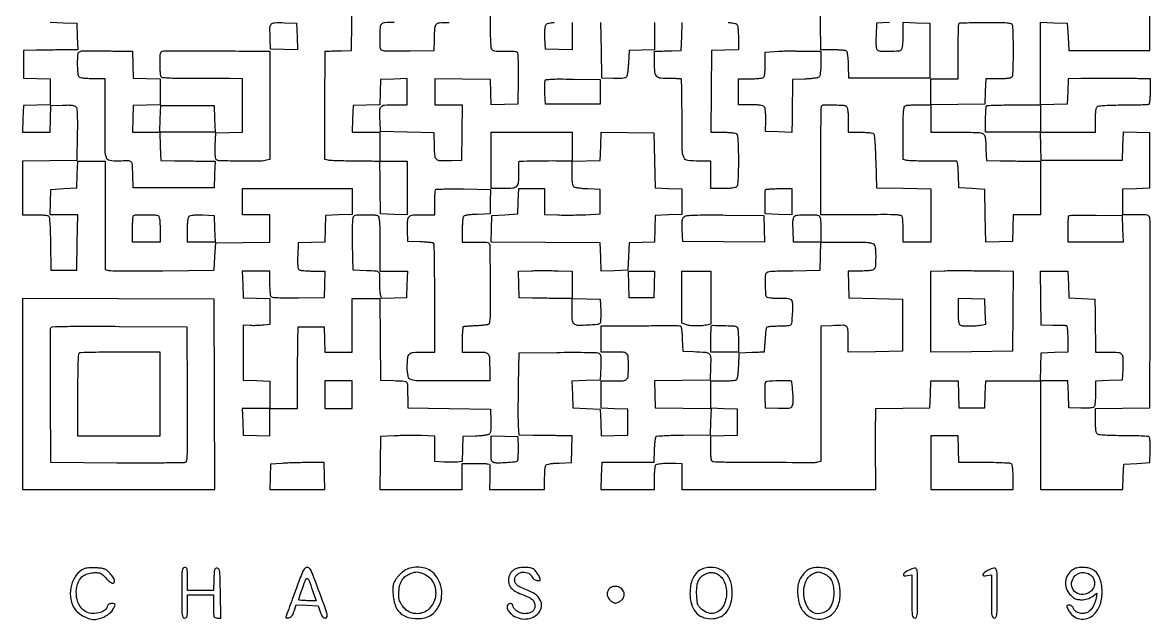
# Model space of a CAD drawing. Extents: x 156 to 936, y 100 to 969.
# Drawn here: x 156 to 936, y 100 to 513 of the extents above; entities that cross this region are included whole.
import ezdxf

# ---------------------------------------------------------------- set-up
doc = ezdxf.new("R2010")
doc.units = 0

msp = doc.modelspace()

# ---------------------------------------------------------------- linework, layer by layer
for points in [[(174.925954, 513.076031), (184.212977, 512.788016), (193.5, 512.5), (193.787526, 503.25), (194.075052, 494), (184.287526, 493.948134, 0.001232), (179.886559, 493.913966, 0.000769), (174.731336, 493.853302, 0.000772), (169.650879, 493.777852, 0.001404), (165.5, 493.698134), (156.5, 493.5), (156.5, 484), (156.5, 474.5), (165.75, 474.212474), (175, 473.924948), (175, 465), (175, 456.075052), (165.75, 455.787526), (156.5, 455.5), (156.212474, 446.25), (155.924948, 437), (165.424948, 437), (174.924948, 437), (175.212474, 446.25), (175.5, 455.5), (183.596055, 455.787955, -0.008942), (187.577326, 455.858305, -0.030291), (190.170365, 455.700505, -0.047636), (191.885185, 455.323256, -0.142536), (192.869615, 454.657104, -0.150949), (193.427957, 453.310631, -0.011656), (193.705298, 449.363156, -0.011716), (193.837549, 443.712463, -0.003819), (193.773559, 435.369149), (193.5, 417.5), (174.75, 417.227935), (156, 416.955869), (156, 398.477935), (156, 380), (164.25, 379.984687, -0.008719), (167.499351, 379.921988, -0.011731), (170.43689, 379.744962, -0.008919), (172.86414, 379.497773, -0.112125), (173.726647, 379.190103, -0.224357), (174.342971, 378.214502, -0.01105), (174.732937, 374.324934, -0.012194), (175.035521, 368.668275, -0.003561), (175.226647, 359.955416), (175.5, 341.5), (184.5, 341.5), (193.5, 341.5), (193.771593, 360.75), (194.043186, 380), (184.48266, 380), (174.922134, 380), (175.211067, 388.75), (175.5, 397.5), (184.5, 398), (193.5, 398.5), (193.787526, 407.75), (194.075052, 417), (203.537526, 417), (213, 417), (213, 379.519052), (213, 342.038104), (215.25, 341.490183, 0.057176), (216.963254, 341.275523, 0.000823), (227.267188, 341.185132, 0.002259), (239.232093, 341.153914, 0.001487), (253, 341.221131), (288.5, 341.5), (289, 351), (289.5, 360.5), (308.25, 360.772065), (327, 361.044131), (327, 370.522065), (327, 380), (317.5, 380), (308, 380), (308, 389), (308, 398), (346, 398), (384, 398), (384, 389.037526), (384, 380.075052), (374.75, 379.787526), (365.5, 379.5), (365.212964, 370.287036), (364.925929, 361.074071), (355.712964, 360.787036), (346.5, 360.5), (346.208654, 351.58457, 0.007874), (346.136581, 347.325344, 0.025891), (346.278743, 344.518036, 0.03736), (346.608404, 342.675579, 0.190691), (347.208654, 341.849883, 0.110589), (348.107413, 341.52683, 0.009469), (350.555128, 341.266784, 0.012148), (353.519159, 341.080958, 0.009118), (356.787526, 341.015313), (365.075052, 341), (364.787526, 331.75), (364.5, 322.5), (346.546696, 322.269936, -0.003387), (337.80929, 322.21716, -0.013149), (332.398754, 322.363442, -0.01367), (328.801929, 322.65421, -0.228051), (327.812009, 323.269936, -0.112035), (327.503528, 324.134327, -0.008952), (327.255659, 326.562106, -0.011755), (327.078167, 329.500405, -0.008742), (327.015313, 332.75), (327, 341), (317.462474, 341), (307.924948, 341), (308.212474, 331.75), (308.5, 322.5), (317.75, 322.212474), (327, 321.924948), (327, 313.023747), (327, 304.122546), (322.75, 303.580389, -0.015323), (320.764054, 303.388676, -0.007989), (318.279688, 303.265313, -0.007936), (315.723918, 303.219903, -0.01201), (313.5, 303.269116), (308.5, 303.5), (308.5, 284.5), (308.5, 265.5), (317.75, 265.212474), (327, 264.924948), (327, 255.462474), (327, 246), (317.462474, 246), (307.924948, 246), (308.212474, 236.75), (308.5, 227.5), (317.75, 227.212474), (327, 226.924948), (327, 236.462474), (327, 246), (336.5, 246), (346, 246), (346.079024, 264.75, -0.00061), (346.121822, 272.62526, -0.000549), (346.185059, 280.782812, -0.00055), (346.257844, 288.098672, -0.001737), (346.329024, 293), (346.5, 302.5), (355.5, 302.5), (364.5, 302.5), (364.788933, 293.75), (365.077866, 285), (374.538933, 285), (384, 285), (384, 303.5), (384, 322), (393.484427, 322), (402.968853, 322), (403.234427, 293.75), (403.5, 265.5), (412.75, 265.212474, -0.004264), (418.52062, 264.983824, -0.0536), (420.673065, 264.646992, -0.178504), (421.657551, 263.950658, -0.144638), (422.060483, 262.712474, -0.000042), (422.095045, 261.444269, -0.000008), (422.15887, 259.093664, -0.000008), (422.233491, 256.342202, -0.000008), (422.310483, 253.5), (422.5, 246.5), (450.980363, 246), (479.460726, 245.5), (479.763788, 237.400185, -0.009251), (479.836821, 233.535666, -0.027965), (479.690761, 230.907696, -0.040678), (479.344723, 229.134704, -0.152161), (478.733589, 228.193861, -0.125608), (477.787332, 227.745122, -0.01269), (475.309737, 227.326122, -0.015268), (472.283759, 226.986953, -0.011587), (468.950164, 226.793676), (460.5, 226.5), (460.212599, 217.85504), (459.925198, 209.210079), (456.712599, 208.85504, -0.020461), (455.059423, 208.740537, -0.00663), (452.607763, 208.703822, -0.006598), (449.878462, 208.735159, -0.00737), (447.25, 208.838821), (441, 209.177642), (441, 217.992291), (441, 226.806941), (431.75, 227.15347, 0.007241), (427.521863, 227.250578, 0.004166), (422.426563, 227.251332, 0.004162), (417.307542, 227.166817, 0.006938), (413, 227), (403.5, 226.5), (403.21175, 208.25), (402.923499, 190), (431.46175, 190), (460, 190), (460, 199), (460, 208), (469.5, 208, -0.006837), (474.022096, 207.938162, -0.025637), (476.851964, 207.715246, -0.038543), (478.59405, 207.349538, -0.317677), (479.070637, 206.75, -0.014849), (479.092775, 205.922726, -0.001029), (479.081111, 203.590625, -0.001463), (479.053338, 200.809528, -0.0011), (479.007099, 197.75), (478.872924, 190), (497.936462, 190), (517, 190), (517.015313, 197.75, -0.009121), (517.07711, 200.806269, -0.012155), (517.251296, 203.57771, -0.009471), (517.494844, 205.866303, -0.110752), (517.797157, 206.706033, -0.192561), (518.533237, 207.236162, -0.02067), (520.63313, 207.666992, -0.020911), (523.460658, 208.005667, -0.010674), (527.031844, 208.206033), (535.5, 208.5), (535.787526, 217.75), (536.075052, 227), (527.287526, 227.106392, -0.000252), (523.238483, 227.157453, -0.000139), (518.290711, 227.223716, -0.000139), (513.275305, 227.29367, -0.000223), (509, 227.356392), (499.5, 227.5), (499, 234, -0.016442), (498.83376, 237.785154, -0.002752), (498.79375, 245.053125, -0.003013), (498.845251, 253.600571, -0.002668), (499, 262.5), (499.5, 284.5), (525.5, 284.746829, -0.001959), (535.628428, 284.803306, -0.002875), (544.53435, 284.766872, -0.001365), (552.109172, 284.67165, -0.052654), (553.78715, 284.468452, -0.118958), (555.071196, 283.828235, -0.168849), (555.718404, 282.74097, -0.054312), (555.921376, 280.58504, -0.00412), (555.78715, 274.721624), (555.5, 265.5), (545.712959, 265.213341), (535.925919, 264.926682), (536.212959, 255.713341), (536.5, 246.5), (546, 246), (555.5, 245.5), (555.788016, 236.212977), (556.076031, 226.925954), (565.288016, 227.212977), (574.5, 227.5), (574.5, 236.5), (574.5, 245.5), (565.25, 245.787526), (556, 246.075052), (556, 255.537526), (556, 265), (563.918213, 265, 0.011337), (571.393226, 265.169516, 0.173918), (573.742703, 266.134562, 0.196524), (574.798229, 268.3277, 0.015117), (575, 275, 0.015117), (574.798229, 281.6723, 0.196524), (573.742703, 283.865438, 0.173918), (571.393226, 284.830484, 0.011337), (563.918213, 285), (556, 285), (556, 294), (556, 303), (565.75, 303.006653, 0.001699), (570.670513, 303.026727, 0.000599), (577.72296, 303.087913, 0.000595), (585.472576, 303.173662, 0.000699), (592.817523, 303.273939, -0.003033), (599.519138, 303.334135, -0.00469), (605.309023, 303.296704, -0.001614), (610.293655, 303.201616, -0.133604), (611.023556, 302.985442, -0.215778), (611.387578, 302.444323, -0.009189), (611.737419, 300.110098, -0.014349), (612.02898, 297.252932, -0.009574), (612.206033, 293.968156), (612.5, 285.5), (620, 285.24697, -0.008301), (628.471274, 284.820274, -0.167022), (630.817375, 283.834111, -0.207361), (631.811841, 281.682571, -0.013792), (631.78715, 274.721624), (631.5, 265.5), (612.212762, 265.228277), (592.925523, 264.956554), (593.212762, 255.728277), (593.5, 246.5), (612.787238, 246.228277), (632.074477, 245.956554), (631.787238, 236.728277), (631.5, 227.5), (613.114771, 227.314771, 0.004128), (606.008612, 227.184498, 0.006432), (599.889216, 226.942966, 0.002331), (594.652559, 226.644284, 0.182941), (593.909162, 226.309162, 0.159618), (593.572247, 225.643976, 0.008289), (593.243291, 223.234541, 0.012451), (592.966798, 220.308395, 0.008667), (592.794391, 216.994391), (592.5, 208.5), (574.5, 208.5), (556.5, 208.5), (556.212474, 199.25), (555.924948, 190), (574.462474, 190), (593, 190), (593.015313, 197.75, -0.00875), (593.074756, 200.801695, -0.011792), (593.241942, 203.55896, -0.008946), (593.475173, 205.836781, -0.113399), (593.765313, 206.642203, -0.203383), (594.91366, 207.42431, -0.022585), (598.119236, 207.913556, -0.02259), (602.408779, 208.176064, -0.011885), (607.75, 208.134296), (612, 208), (612, 199), (612, 190), (679.054226, 190), (746.108452, 190), (745.995795, 200.75, -0.001535), (745.956424, 206.0641, -0.0006), (745.933395, 213.402893, -0.000594), (745.927434, 221.344513, -0.000739), (745.941569, 228.727935), (746, 245.955869), (764.75, 246.227935), (783.5, 246.5), (783.787526, 255.75), (784.075052, 265), (793.5, 265), (802.924948, 265), (803.212474, 255.75), (803.5, 246.5), (812.5, 246.5), (821.5, 246.5), (821.787526, 255.75), (822.075052, 265), (841.037526, 265), (860, 265), (860, 227.5), (860, 190), (888.461067, 190), (916.922134, 190), (917.211067, 198.75), (917.5, 207.5), (926.5, 208), (935.5, 208.5), (935.792979, 216.907021, 0.010281), (935.839885, 220.193128, 0.014674), (935.735951, 223.108424, 0.010537), (935.52991, 225.49676, 0.171211), (935.187424, 226.212576, 0.182454), (934.388173, 226.573784, 0.003241), (929.600525, 226.847166, 0.007661), (923.956347, 227.046125, 0.004979), (917.429967, 227.111111, -0.004777), (910.294868, 227.179281, -0.009906), (904.729499, 227.395995, -0.006875), (900.430242, 227.708157, -0.152796), (899.285523, 228.178, -0.157712), (898.707951, 229.088633, -0.029204), (898.320385, 231.061396, -0.023875), (898.075369, 233.843104, -0.010029), (898, 237.600379), (898, 245.955869), (916.75, 246.227935), (935.5, 246.5), (935.775965, 311, 0.000804), (935.842421, 335.887072, 0.001273), (935.810766, 357.214063, 0.000271), (935.725021, 375.961991, 0.0582), (935.506913, 377.75, 0.122617), (934.85145, 379.003915, 0.154504), (933.732859, 379.672196, 0.053326), (931.548599, 379.947537, 0.004711), (925.980948, 380), (917, 380), (917, 388.962474), (917, 397.924948), (926.25, 398.212474), (935.5, 398.5), (935.5, 417.5), (935.5, 436.5), (926.286659, 436.787041), (917.073318, 437.074081), (916.786659, 427.287041), (916.5, 417.5), (888.5, 417.5), (860.5, 417.5), (860.213788, 427.25), (859.927576, 437), (878.963788, 437), (898, 437), (898, 445.377555, -0.009989), (898.0753, 449.146261, -0.023836), (898.3202, 451.93416, -0.029167), (898.707663, 453.910448, -0.15783), (899.285523, 454.822, -0.152615), (900.427684, 455.291266, -0.006939), (904.696615, 455.603715, -0.009969), (910.220215, 455.820614, -0.004828), (917.291124, 455.888889, 0.003431), (923.771027, 455.933358, 0.005239), (929.391783, 456.06942, 0.002047), (934.200439, 456.255964, 0.128375), (935.005601, 456.503461, 0.218923), (935.399149, 457.096126, 0.01144), (935.707895, 459.417042, 0.016347), (935.927867, 462.280057, 0.010998), (936, 465.559017), (936, 474), (927.75, 474.065134, 0.000915), (916.80417, 474.13153, 0.000876), (905.700205, 474.159117, 0.000915), (895.577626, 474.148001, 0.001977), (887.788933, 474.094396), (879.077866, 474), (878.788933, 465.25), (878.5, 456.5), (869.25, 456.212474), (860, 455.924948), (860, 484.5), (860, 513.075052), (869.25, 512.787526), (878.5, 512.5), (879, 503), (879.5, 493.5), (907.5, 493.5), (935.5, 493.5), (935.5, 512.5), (935.5, 531.5)], [(479.38049, 518.463271, -0.004495), (479.377838, 512.273972, 0.005518), (479.387821, 506.103622, 0.007838), (479.543228, 500.619716, 0.004797), (479.789297, 496.033498, 0.105654), (480.1495, 494.750593, 0.140173), (480.999288, 493.86147, 0.087301), (482.360605, 493.356322, 0.042308), (484.644839, 493.134986, 0.007758), (488.888963, 493.149783, -0.00827), (491.963875, 493.157357, -0.011285), (494.733116, 493.055833, -0.00827), (497.025053, 492.881877, -0.115834), (497.803758, 492.621284, -0.238616), (498.31895, 491.778624, -0.007906), (498.579752, 487.73869, -0.01107), (498.727081, 482.183781, -0.003911), (498.699661, 474.222094), (498.5, 456.5), (489.289473, 456.212997), (480.078945, 455.925993), (479.789473, 464.712997), (479.5, 473.5), (460.25, 473.771593), (441, 474.043186), (441, 465.021593), (441, 456), (450.521593, 456), (460.043186, 456), (459.771593, 436.75), (459.5, 417.5), (452.5, 417.255801, -0.011566), (444.821777, 417.165651, -0.175645), (442.369178, 418.086391, -0.195733), (441.210316, 420.326881, -0.014918), (440.787398, 427.259666), (440.5, 436.5), (422, 437), (403.5, 437.5), (403.199088, 444.479083, -0.012322), (403.058134, 452.11956, -0.176722), (403.990719, 454.627338, -0.202101), (406.267676, 455.772817, -0.01682), (413.019052, 456), (422, 456), (422, 465.037526), (422, 474.075052), (412.75, 473.787526), (403.5, 473.5), (403.211607, 464.787018), (402.923214, 456.074036), (393.711607, 455.787018), (384.5, 455.5), (384.212474, 446.25), (383.924948, 437), (393.462474, 437), (403, 437), (403, 427), (403, 417), (412.5, 417), (422, 417), (422, 398.462474), (422, 379.924948), (412.75, 380.212474), (403.5, 380.5), (403.367836, 398.29883, 0.002436), (403.283514, 405.155753, 0.003903), (403.137365, 411.006385, 0.00087), (402.960615, 416.124261, 0.189505), (402.768842, 416.564491, 0.190271), (402.330689, 416.754588, 0.001024), (397.624034, 416.901751, 0.00425), (392.227592, 417.013528, 0.00266), (385.910151, 417.05706, -0.003181), (379.466814, 417.108164, -0.004361), (373.670619, 417.241584, -0.002852), (368.811249, 417.42361, -0.050733), (367.26202, 417.649085), (365.00575, 418.215373), (365.061929, 455.607686), (365.118109, 493), (367.309054, 493.125258, -0.006338), (368.567928, 493.18123, -0.001141), (370.91266, 493.250364, -0.001231), (373.659376, 493.318311, -0.001113), (376.5, 493.375258), (383.5, 493.5), (383.77146, 512.71219), (384.042921, 531.92438)], [(755.5, 513), (746.5, 512.5), (746.208654, 503.58457, 0.007874), (746.136581, 499.325344, 0.025891), (746.278743, 496.518036, 0.03736), (746.608404, 494.675579, 0.190691), (747.208654, 493.849883, 0.132959), (749.695491, 493.077946, 0.014429), (755.756126, 493.030935, 0.012557), (761.857757, 493.313098, 0.18044), (763.8, 494.2, 0.147163), (764.31737, 495.162609, 0.020491), (764.682108, 497.423259, 0.019645), (764.923314, 500.443228, 0.010104), (765, 504.237526), (765, 513.075052), (774.25, 512.787526), (783.5, 512.5), (783.5, 493.5), (783.5, 474.5), (755.5, 474.5), (727.5, 474.5), (727.207902, 483.467001, 0.009786), (727.008289, 487.292364, 0.020298), (726.673305, 490.262875, 0.020215), (726.24575, 492.447011, 0.195149), (725.707902, 493.201688, 0.112538), (724.856245, 493.504888, 0.008774), (722.437865, 493.748365, 0.011619), (719.511619, 493.922841, 0.008614), (716.272065, 493.984687), (708.044131, 494), (707.772065, 512.75), (707.5, 531.5)], [(413.027985, 513, 0.015005), (406.334149, 512.799067, 0.196057), (404.13727, 511.745379, 0.174435), (403.170105, 509.39904, 0.011397), (403, 501.937265, 0.005765), (403.055654, 497.110774, 0.059707), (403.337176, 495.146243, 0.160904), (404.004833, 494.128686, 0.1131), (405.25, 493.533632, 0.048911), (406.794981, 493.342921, 0.002681), (411.685938, 493.246504, 0.004141), (417.515654, 493.211139, 0.003013), (424, 493.26458), (440.5, 493.5), (440.75303, 501, -0.008383), (441.175632, 509.362696, -0.161024), (442.144513, 511.74298, -0.204243), (444.271128, 512.801862, -0.01476), (450.981526, 513)], [(536, 512.927576), (536, 503.426262), (536, 493.924948), (526.75, 494.212474), (517.5, 494.5), (517.206229, 502.344796, -0.01153), (517.157498, 505.735348, -0.021342), (517.298867, 508.485252, -0.023545), (517.594776, 510.568167, -0.126804), (518.078674, 511.594796, -0.145524), (519.060853, 512.251072, -0.03848), (520.921657, 512.673265, -0.027148), (523.657348, 512.9254, -0.009406)], [(593, 513), (593, 503.538933), (593, 494.077866), (584.25, 493.788933), (575.5, 493.5), (575, 484.795583, -0.010967), (574.728688, 481.381989, -0.015042), (574.325261, 478.327771, -0.01172), (573.859453, 475.836594, -0.145803), (573.405143, 475.000726, -0.155444), (572.545142, 474.558498, -0.019595), (570.44538, 474.289631, -0.019943), (567.70985, 474.157432, -0.011423), (564.405143, 474.205143), (556.5, 474.5), (556.228407, 493.75), (555.956814, 513)], [(643.828493, 512.92177, -0.020332), (646.693122, 512.677711, -0.021091), (648.860329, 512.310542, -0.144849), (649.8, 511.8, -0.144682), (650.310039, 510.861987, -0.021131), (650.677383, 508.701269, -0.02038), (650.921656, 505.847487, -0.011159), (651, 502.337526), (651, 494.075052), (641.75, 493.787526), (632.5, 493.5), (632.234427, 465.25), (631.968853, 437), (640.284427, 437, -0.011053), (643.820611, 436.921818, -0.020312), (646.689743, 436.677846, -0.021074), (648.859644, 436.31075, -0.144918), (649.8, 435.8, -0.169764), (650.377171, 434.602345, -0.01182), (650.714912, 430.822588, -0.012304), (650.935516, 425.428325, -0.004067), (651, 417.5, -0.004067), (650.935516, 409.571675, -0.012304), (650.714912, 404.177412, -0.01182), (650.377171, 400.397655, -0.169764), (649.8, 399.2, -0.144849), (648.860329, 398.689458, -0.021091), (646.693122, 398.322289, -0.020332), (643.828493, 398.07823, -0.011084), (640.3, 398), (632, 398), (632, 407.5), (632, 417), (623.934259, 417, -0.034626), (616.009941, 417.54944, -0.267408), (613.187531, 419.744632, -0.093962), (612.183145, 424.704679, -0.002745), (612.034291, 446.184616, 0.001462), (611.988725, 456.62567, 0.002381), (611.881937, 465.486534, 0.000324), (611.744561, 473.35321, 0.19421), (611.570548, 473.762785, 0.183821), (611.195319, 473.93117, 0.003632), (609.062246, 474.039986, 0.008168), (606.539957, 474.109041, 0.005329), (603.627953, 474.110142, -0.025419), (597.313598, 474.366319, -0.179249), (594.587038, 475.670329, -0.171343), (593.301162, 478.469916, -0.022798), (593, 485.071429), (593, 493), (595.75, 493.09961, -0.001823), (597.225716, 493.147676, -0.000473), (599.601562, 493.214137, -0.000481), (602.309766, 493.284724, -0.000491), (605, 493.34961), (611.5, 493.5), (611.786212, 503.25), (612.072424, 513)]]:
    msp.add_lwpolyline(points, format="xyb")
for points in [[(345.788029, 503.211971), (346.076058, 493.923942), (336.788029, 494.211971), (327.5, 494.5), (327.199088, 501.479083, -0.011928), (327.050889, 509.182645, -0.176334), (327.972515, 511.678754, -0.210428), (330.215167, 512.770984, -0.017872), (336.778718, 512.788514), (345.5, 512.5)], [(840.393011, 511.418213, -0.080654), (840.63541, 510.255003, -0.002656), (840.821697, 505.50225, -0.005009), (840.955928, 499.874116, -0.003457), (841, 493.5, -0.003457), (840.955928, 487.125884, -0.005009), (840.821697, 481.49775, -0.002656), (840.63541, 476.744997, -0.080654), (840.393011, 475.581787, -0.192048), (839.6553, 474.783343, -0.07006), (838.160359, 474.311801, -0.034654), (835.587627, 474.06308, -0.006774), (830.931944, 474), (822.077866, 474), (821.788933, 465.25), (821.5, 456.5), (802.75, 456.227935), (784, 455.955869), (784, 446.477935), (784, 437), (802.480948, 437, -0.003808), (816.969256, 436.889657, -0.133381), (820.198548, 435.959562, -0.237188), (821.70116, 433.559671, -0.014978), (822.24697, 425), (822.5, 417.5), (832, 417.300092, 0.001205), (836.307436, 417.219838, 0.000722), (841.426563, 417.144193, 0.000722), (846.521956, 417.083617, 0.001257), (850.75, 417.050092), (860, 417), (860, 398.5), (860, 380), (850.537526, 380), (841.075052, 380), (840.787526, 370.75), (840.5, 361.5), (831.272703, 361.212775), (822.045405, 360.925549), (821.772703, 379.212775), (821.5, 397.5), (812.5, 398), (803.5, 398.5), (803.212474, 407.75, 0.007757), (803.015774, 411.969023, 0.024473), (802.702086, 414.782421, 0.031768), (802.28953, 416.59756, 0.32187), (801.712474, 417.046336, 0.009999), (800.821064, 417.062563, 0.00021), (796.40467, 417.052777, 0.000488), (791.240818, 417.034123, 0.000329), (785.345978, 417.003195, -0.004061), (779.352621, 417.016485, -0.005329), (773.880882, 417.131394, -0.003959), (769.306586, 417.312509, -0.049644), (767.595978, 417.565267), (765, 418.216816), (765, 436.501419, -0.002491), (765.051137, 446.767172, -0.018395), (765.279926, 451.657642, -0.036531), (765.712093, 454.395378, -0.248641), (766.581787, 455.393011, -0.06844), (767.599719, 455.631074, -0.007317), (770.0249, 455.821697, -0.008902), (772.933927, 455.955615, -0.00705), (776.081787, 456), (784, 456), (784, 465), (784, 474), (793.5, 474), (803, 474), (803, 492.833333, -0.00331), (803.048116, 500.100704, -0.005233), (803.195833, 506.330208, -0.001542), (803.396624, 511.716865, -0.188448), (803.666667, 512.333333, -0.187727), (804.280193, 512.603107, -0.001725), (809.344614, 512.804167, -0.005541), (815.216764, 512.951871, -0.003517), (822.059678, 513, -0.002591), (831.992368, 512.948521, -0.018927), (836.746236, 512.719131, -0.037894), (839.406932, 512.284782, -0.246524)], [(223.462474, 493.125), (231.924948, 493), (232.212474, 483.75), (232.5, 474.5), (241.75, 474.212474), (251, 473.924948), (251, 465), (251, 456.075052), (241.75, 455.787526), (232.5, 455.5), (232.212474, 446.25), (231.924948, 437), (241.424948, 437), (250.924948, 437), (251.212474, 446.25), (251.5, 455.5), (270, 455.5), (288.5, 455.5), (288.787526, 446.25), (289.075052, 437), (270.001314, 437), (250.927576, 437), (251.213788, 427.25), (251.5, 417.5), (261, 417.329024, 0.000734), (265.310027, 417.257785, 0.000438), (270.437586, 417.185059, 0.000439), (275.54497, 417.121578, 0.000761), (279.787526, 417.079024), (289.075052, 417), (288.787526, 407.75), (288.5, 398.5), (260.5, 398.5), (232.5, 398.5), (232.212474, 407.75, 0.008767), (231.87628, 414.661063, 0.190015), (231.022902, 416.465814, 0.191947), (229.170619, 417.193361, 0.008975), (222.315423, 417.035926, -0.050803), (216.244567, 417.404306, -0.281657), (213.873239, 419.447535, -0.075721), (213.089008, 424.327505, -0.002047), (213, 446.067388), (213, 474), (204.7, 474, -0.011084), (201.171507, 474.07823, -0.020332), (198.306878, 474.322289, -0.021091), (196.139671, 474.689458, -0.144849), (195.2, 475.2, -0.144523), (194.690445, 476.136424, -0.02117), (194.322933, 478.290957, -0.020427), (194.078453, 481.134389, -0.011231), (194, 484.626676, -0.015114), (194.186879, 490.807382, -0.22557), (195.2031, 492.649275, -0.154249), (197.462092, 493.389939, -0.006228), (206.178887, 493.375, -0.000046), (210.169737, 493.318082, -0.000028), (214.89465, 493.25, -0.000028), (219.585503, 493.181888, -0.000049)], [(322.75, 493.044274), (327, 493), (327, 455.616631), (327, 418.233263), (324.75, 417.630286, -0.063736), (320.482259, 417.052624, -0.003399), (306.762831, 417.04658, -0.001866), (292.418985, 417.191296, -0.138762), (290.208654, 417.849883, -0.190691), (289.608404, 418.675579, -0.03736), (289.278743, 420.518036, -0.025891), (289.136581, 423.325344, -0.007874), (289.208654, 427.58457), (289.5, 436.5), (298.75, 436.787526), (308, 437.075052), (308, 455.537526), (308, 474), (299.25, 474.091325, 0.001631), (294.64293, 474.124384, 0.000466), (287.496075, 474.145701, 0.000469), (279.430725, 474.154678, 0.000498), (271.523871, 474.148192, -0.003378), (262.54563, 474.192546, -0.011738), (256.745732, 474.396616, -0.010316), (252.751539, 474.713927, -0.230081), (251.789184, 475.306867, -0.112743), (251.489538, 476.149212, -0.008707), (251.248954, 478.551416, -0.011568), (251.07649, 481.457823, -0.008566), (251.015313, 484.676676, -0.006678), (251.066512, 489.135425, -0.041972), (251.313305, 491.396173, -0.100636), (251.817285, 492.611078, -0.199092), (252.673217, 493.176676, -0.048054), (254.570902, 493.357209, -0.000176), (276.947457, 493.322796, -0.001039), (300.043303, 493.231173, -0.001093)], [(699.581787, 493), (708, 493), (708, 484.622445, -0.009913), (707.92478, 480.828796, -0.024242), (707.679019, 478.047251, -0.030268), (707.287489, 476.086773, -0.156365), (706.700164, 475.166121, -0.126595), (705.772011, 474.728174, -0.012295), (703.299919, 474.317974, -0.014976), (700.281363, 473.984907, -0.011302), (696.950164, 473.793676), (688.5, 473.5), (688.356392, 464, 0.000223), (688.29367, 459.724695, 0.000139), (688.223716, 454.709289, 0.000139), (688.157453, 449.761517, 0.000252), (688.106392, 445.712474), (688, 436.924948), (678.836802, 437.212474), (669.673605, 437.5), (669.90404, 445.316521, 0.011738), (669.924286, 448.692926, 0.021467), (669.758071, 451.441208, 0.023736), (669.441118, 453.527111, 0.12425), (668.944793, 454.566521, 0.142625), (667.947461, 455.241147, 0.040689), (666.109024, 455.671721, 0.027904), (663.385341, 455.92557, 0.009285), (659.377555, 456), (651, 456), (651, 465), (651, 474), (659.377555, 474, 0.009948), (663.106543, 474.0742, 0.023441), (665.877801, 474.314975, 0.027701), (667.844802, 474.691078, 0.173773), (668.682421, 475.25, 0.125053), (669.043987, 476.130986, 0.011649), (669.321217, 478.482813, 0.014401), (669.508197, 481.34481, 0.010824), (669.554866, 484.5), (669.5, 492.5), (679, 493.048198, -0.003645), (682.736025, 493.236468, -0.004996), (686.100588, 493.347768, -0.003294), (688.921681, 493.394285, -0.057607), (689.831787, 493.298198, 0.044362), (690.721668, 493.180401, 0.003092), (693.245212, 493.087596, 0.00437), (696.260344, 493.021749, 0.003274)], [(555.5, 465), (555.5, 456.5), (536.5, 456.5), (517.5, 456.5), (517.203033, 463.906415, -0.007193), (517.127592, 466.8426, -0.009297), (517.14725, 469.53838, -0.007382), (517.238571, 471.783736, -0.077906), (517.430148, 472.678565, -0.272381), (518.337704, 473.401322, -0.021017), (521.562482, 473.720448, -0.015049), (526.870736, 473.861232, -0.002729), (536.727115, 473.772149), (555.5, 473.5)], [(725.8, 454.8, -0.144849), (726.310542, 453.860329, -0.021091), (726.677711, 451.693122, -0.020332), (726.92177, 448.828493, -0.011084), (727, 445.3), (727, 437), (735.440983, 437, -0.009585), (739.22901, 436.92738, -0.024001), (741.983238, 436.689017, -0.029014), (743.905665, 436.314643, -0.188703), (744.690983, 435.75, -0.124562), (745.029485, 434.75056, -0.002705), (745.409226, 429.579687, -0.006022), (745.749787, 423.48843, -0.004009), (746, 416.5), (746.5, 398.5), (765.25, 398.227935), (784, 397.955869), (784, 379.477935), (784, 361), (774.5, 361), (765, 361), (765, 368.918213, 0.007225), (764.954469, 372.068999, 0.009064), (764.817141, 374.986973, 0.007533), (764.621498, 377.420515, 0.067884), (764.377502, 378.458629, 0.237935), (763.40296, 379.343492, 0.045299), (760.97327, 379.784331, 0.020796), (756.558317, 379.993594, 0.002703), (747.127502, 379.997079, -0.000508), (739.93807, 379.968165, -0.000389), (732.079641, 379.950657, -0.000393), (724.72487, 379.945779, -0.000932), (719.25, 379.956662), (708, 380), (708, 417.333333, -0.001672), (708.048014, 431.694398, -0.002714), (708.195833, 443.895833, -0.000419), (708.394321, 454.693299, -0.193922), (708.666667, 455.333333, -0.197627), (710.45253, 456.078242, -0.009016), (717.204595, 455.989878, -0.00945), (723.92503, 455.653458, -0.181061)], [(860, 446.465389), (860, 437), (841, 437), (822, 437), (822, 445.833333, -0.006615), (822.045387, 449.263703, -0.009914), (822.183983, 452.255858, -0.005295), (822.376172, 454.756555, -0.17632), (822.626325, 455.292992, -0.188796), (823.207129, 455.546947, -0.001437), (828.465934, 455.737017, -0.005048), (834.537988, 455.877653, -0.003187), (841.626325, 455.925047), (860, 455.930777)], [(536, 426.963788), (536, 416.927576), (545.75, 417.213788), (555.5, 417.5), (555.786482, 427.272418), (556.072965, 437.044835), (574.286482, 436.772418), (592.5, 436.5), (593, 417.5), (593.5, 398.5), (602.75, 398.212474), (612, 397.924948), (612, 389), (612, 380.075052), (602.75, 379.787526), (593.5, 379.5), (593.212982, 370.288393), (592.925964, 361.076786), (584.212982, 360.788393), (575.5, 360.5), (575, 351), (574.5, 341.5), (565.286659, 341.212959), (556.073318, 340.925919), (555.786659, 350.712959), (555.5, 360.5), (517.712634, 360.762062), (479.925268, 361.024123), (480.212634, 370.262062), (480.5, 379.5), (489.5, 380), (498.5, 380.5), (498.788933, 389.25), (499.077866, 398), (508.038933, 398), (517, 398), (517, 389.06862), (517, 380.13724), (526.25, 379.81862, 0.007061), (530.512229, 379.732045, 0.003902), (535.720312, 379.74047, 0.00389), (540.99959, 379.831291, 0.006244), (545.5, 380), (555.5, 380.5), (555.5, 389), (555.5, 397.5), (547.049836, 397.793676, -0.011302), (543.718637, 397.984907, -0.014976), (540.700081, 398.317974, -0.012295), (538.227989, 398.728174, -0.126595), (537.299836, 399.166121, -0.156365), (536.712511, 400.086773, -0.030268), (536.320981, 402.047251, -0.024242), (536.07522, 404.828796, -0.009913), (536, 408.622445), (536, 417), (529.75, 417.07796, 0.004212), (519.89698, 417.117863, 0.003856), (509.750753, 416.995231, 0.000663), (499.874908, 416.786586, 0.193085), (499.138488, 416.471821, 0.185892), (498.967374, 416.086385, 0.004526), (498.885876, 414.107933, 0.009244), (498.853794, 411.754233, 0.006083), (498.899906, 409.045915, -0.021571), (498.806618, 402.356442, -0.17678), (497.618066, 399.599415, -0.182246), (494.952797, 398.301111, -0.023193), (488.464816, 398), (480, 398), (480, 417.5), (480, 437), (508, 437), (536, 437)], [(688, 388.962474), (688, 379.924948), (678.75, 380.212474), (669.5, 380.5), (669.442723, 388.5, -0.004324), (669.447368, 391.619678, -0.006291), (669.509871, 394.370312, -0.00337), (669.607378, 396.688261, -0.101733), (669.75174, 397.25, -0.2581), (670.179549, 397.549834, -0.00643), (672.636849, 397.779688, -0.012256), (675.605582, 397.945803, -0.007846), (679.059017, 398), (688, 398)], [(479.449422, 389), (479.398844, 380.5), (470.482421, 380.207902, 0.009868), (466.682362, 380.00828, 0.020366), (463.726462, 379.672998, 0.020279), (461.551292, 379.245133, 0.194879), (460.798312, 378.707902, 0.112618), (460.495093, 377.855762, 0.008743), (460.251635, 375.431384, 0.011595), (460.077158, 372.498009, 0.008591), (460.015313, 369.25), (460, 361), (469.5, 361, -0.003801), (475.552127, 360.953993, -0.053961), (477.696437, 360.68886, -0.190411), (478.66868, 360.01345, -0.139582), (479.073332, 358.75, -0.005645), (479.108207, 357.112281, -0.000138), (479.181565, 349.57034, -0.0003), (479.259862, 340.72428, -0.000204), (479.338805, 330.659669, -0.001698), (479.397338, 316.169505, -0.012603), (479.227963, 309.274916, -0.019853), (478.868806, 305.2712, -0.253596), (478.015473, 304.090663, -0.07567), (477.036304, 303.790841, -0.00867), (474.742045, 303.493828, -0.010302), (471.982818, 303.2426, -0.008225), (469, 303.08213, 0.005352), (466.072037, 302.941476, 0.007689), (463.482813, 302.74931, 0.004499), (461.315985, 302.535277, 0.111169), (460.75, 302.342119, 0.23088), (460.450917, 301.872074, 0.007201), (460.220312, 299.537597, 0.012713), (460.054278, 296.709239, 0.008303), (460, 293.440983), (460, 285), (467.918213, 285, -0.011759), (475.429085, 284.823337, -0.18106), (477.767356, 283.820169, -0.19079), (478.809647, 281.54893, -0.013298), (479, 274.393011), (479, 265), (451.106989, 265, -0.002011), (429.393227, 265.087341, -0.078161), (424.638287, 265.874462, -0.274916), (422.568456, 268.262374, -0.044426), (422, 274.647529, -0.02206), (422.278407, 280.954711, -0.178335), (423.494981, 283.530946, -0.174873), (426.105026, 284.729252, -0.021044), (432.535184, 285), (441, 285), (441.061264, 293.75, 0.002369), (441.112289, 316.285203, 0.002586), (440.944984, 338.170543, 0.000315), (440.66333, 359.116618, 0.195257), (440.20973, 360.19027, 0.163565), (439.610981, 360.487769, 0.006786), (437.205333, 360.785917, 0.01115), (434.301404, 361.04048, 0.007624), (430.994391, 361.205609), (422.5, 361.5), (422.206229, 369.344796, -0.01852), (422.2038, 375.509909, -0.13253), (423.076989, 378.331024, -0.207586), (425.051625, 379.67542, -0.055549), (428.926213, 379.975926, 0.003844), (430.950765, 379.923495, 0.002605), (433.258012, 379.893516, 0.002624), (435.487288, 379.887865, 0.005244), (437.25, 379.911139), (441, 380), (441, 388.333333, -0.007696), (441.04992, 391.576333, -0.011335), (441.202112, 394.420862, -0.006792), (441.414279, 396.779695, -0.1722), (441.68804, 397.354707, -0.191525), (442.322139, 397.627996, -0.001706), (447.626545, 397.76092, -0.005549), (453.77322, 397.825731, -0.003516), (460.93804, 397.771374), (479.5, 397.5)], [(249.418213, 379.393011, -0.192406), (250.217093, 378.653872, -0.06988), (250.688469, 377.154102, -0.034532), (250.937024, 374.571713, -0.00673), (251, 369.893011), (251, 361), (241.5, 361), (232, 361), (232, 369.833333, -0.007039), (232.048334, 373.266524, -0.010477), (232.195833, 376.267708, -0.005871), (232.400808, 378.76784, -0.174709), (232.666667, 379.333333, -0.192867), (233.981803, 379.896108, -0.004931), (240.550861, 379.984299, -0.008182), (246.871554, 379.903379, -0.084511)], [(288.787526, 370.25), (289.075052, 361), (279.537526, 361), (270, 361), (270, 369.3, -0.010805), (270.078234, 372.919712, -0.021718), (270.325462, 375.765786, -0.024363), (270.706211, 377.872573, -0.139838), (271.25, 378.855354, -0.140175), (272.240307, 379.407991, -0.032041), (274.151155, 379.728934, -0.024927), (276.841248, 379.870293, -0.010202), (280.5, 379.805354), (288.5, 379.5)], [(401.418213, 379.393011, -0.25083), (402.291215, 378.38321, -0.035117), (402.721037, 375.561114, -0.017848), (402.949213, 370.521809, -0.002389), (403, 359.893011), (403, 341), (412.537526, 341), (422.075052, 341), (421.787526, 331.75), (421.5, 322.5), (412.837725, 322.212347), (404.175451, 321.924693), (403.511338, 324.948379, -0.025506), (403.267963, 326.408146, -0.011596), (403.091988, 328.336398, -0.011448), (403.000021, 330.382314, -0.015418), (403.01635, 332.236033, 0.0104), (403.132404, 338.393837, 0.202537), (402.404095, 340.108694, 0.178702), (400.631565, 340.891423, 0.007773), (393.75, 341.212474), (384.5, 341.5), (384.226758, 359.926619, -0.003139), (384.14811, 369.125155, -0.013555), (384.283854, 374.589823, -0.01557), (384.578359, 378.126519, -0.226527), (385.226758, 379.161306, -0.129721), (387.168057, 379.777834, -0.0088), (393.011155, 379.964348, -0.010896), (398.783593, 379.921155, -0.084483)], [(668.787733, 370.234363), (669.075465, 360.968725), (640.787733, 361.234363), (612.5, 361.5), (612.203802, 369.479635, -0.007783), (612.110223, 373.824079, -0.040555), (612.289817, 376.211141, -0.079288), (612.774297, 377.700966, -0.117226), (613.662126, 378.742207, -0.139447), (615.440667, 379.400034, -0.010278), (620.680571, 379.696933, -0.009295), (628.644958, 379.83597, -0.00219), (641.958324, 379.762572), (668.5, 379.5)], [(706.418213, 379.393011, -0.192406), (707.217093, 378.653872, -0.06988), (707.688469, 377.154102, -0.034532), (707.937024, 374.571713, -0.00673), (708, 369.893011), (708, 361), (725.964816, 361, -0.002149), (736.947782, 360.952795, -0.023219), (741.379822, 360.708677, -0.06489), (743.719126, 360.15835, -0.181647), (744.964816, 359.065741, -0.107088), (745.817478, 356.078409, -0.018612), (745.979465, 350.178425, -0.015314), (745.740238, 344.259859, -0.180517), (744.8, 342.2, -0.145015), (743.858679, 341.688958, -0.021051), (741.684979, 341.321964, -0.020283), (738.809501, 341.078116, -0.01101), (735.262474, 341), (726.924948, 341), (727.212474, 331.75), (727.5, 322.5), (746, 322), (764.5, 321.5), (764.5, 303.5), (764.5, 285.5), (745.75, 285.227935), (727, 284.955869), (727, 293.861303, 0.013949), (726.811827, 300.604941, 0.20847), (725.775366, 302.661398, 0.178817), (723.486826, 303.468379, 0.00981), (715.75, 303.201294), (708, 302.7814), (708, 255.999108), (708, 209.216816), (705.75, 208.69452, -0.057699), (703.279711, 208.414632, -0.000197), (673.044424, 208.50062, -0.000933), (645.633592, 208.640504, -0.008593), (633.75, 208.927611, -0.214993), (632.83363, 209.387209, -0.123383), (632.300834, 210.528251, -0.042628), (632.053463, 212.850533, -0.005229), (632, 217.962474), (632, 226.924948), (641.25, 227.212474), (650.5, 227.5), (650.5, 236.5), (650.5, 245.5), (641.25, 245.787526), (632, 246.075052), (632, 255.537526), (632, 265), (640.25, 265.015313, 0.008591), (643.498009, 265.077158, 0.011595), (646.431384, 265.251635, 0.008743), (648.855762, 265.495093, 0.112618), (649.707902, 265.798312, 0.195149), (650.24575, 266.552989, 0.020215), (650.673305, 268.737125, 0.020298), (651.008289, 271.707636, 0.009786), (651.207902, 275.532999), (651.5, 284.5), (660.25, 284.788933, 0.002247), (663.607228, 284.914896, 0.003722), (666.438631, 285.054993, 0.000566), (668.933596, 285.199903, 0.356096), (669.030447, 285.288933, 0.017418), (669.048716, 285.456746, 0.000052), (669.209553, 287.641124, 0.000305), (669.389543, 290.10965, 0.00019), (669.597414, 293, -0.003823), (669.832213, 295.963694, -0.005026), (670.094314, 298.664062, -0.003709), (670.353041, 300.919174, -0.047348), (670.535581, 301.75, -0.245364), (671.118501, 302.325134, -0.037336), (672.765062, 302.698207, -0.027622), (675.265322, 302.931269, -0.009429), (678.909598, 303, 0.01149), (682.008335, 303.07122, 0.016988), (684.718255, 303.288289, 0.012251), (686.9092, 303.593475, 0.216887), (687.48851, 303.981408, 0.117378), (688.102395, 305.834568, 0.007979), (688.494645, 311.409714, 0.010615), (688.67677, 316.917735, 0.06425), (688.345311, 319.75, 0.115897), (687.702565, 320.998012, 0.155403), (686.628421, 321.665628, 0.056644), (684.563719, 321.945217, 0.005357), (679.450609, 322, -0.010862), (676.056295, 322.073749, -0.019083), (673.258361, 322.302593, -0.016363), (671.104069, 322.63368, -0.211053), (670.448473, 323.083373, -0.123806), (670.050732, 324.33705, -0.006582), (669.849516, 328.552841, -0.010369), (669.781564, 333.479571, -0.008575), (669.908054, 338.727935, -0.234427), (670.616863, 340.019916, -0.119707), (672.384497, 340.70591, -0.027805), (676.355765, 341.009576, -0.001553), (688.75, 341.227935), (707.5, 341.5), (707.786212, 351.25), (708.072424, 361), (698.609686, 361), (689.146947, 361), (688.823474, 369.593186, -0.007215), (688.72013, 374.047727, -0.033106), (688.868415, 376.627274, -0.061839), (689.265736, 378.202155, -0.169438), (690, 379.062778, -0.117729), (692.146514, 379.713611, -0.009976), (697.954523, 379.946424, -0.011588), (703.724507, 379.928748, -0.085248)], [(916.787526, 370.25), (917.075052, 361), (898.037526, 361), (879, 361), (879, 369.833333, -0.006573), (879.045097, 373.263427, -0.009858), (879.182819, 376.254694, -0.005239), (879.373755, 378.755478, -0.176478), (879.622364, 379.289031, -0.191615), (880.199301, 379.537565, -0.001475), (885.386902, 379.668152, -0.005144), (891.37862, 379.739636, -0.003247), (898.372364, 379.705698), (916.5, 379.5)], [(536, 331.467592), (536, 322.072424), (545.75, 321.786212), (555.5, 321.5), (555.794857, 313.594857, -0.010452), (555.845484, 310.504055, -0.01489), (555.751321, 307.760071, -0.010793), (555.558388, 305.513417, -0.17118), (555.232594, 304.832594, -0.176413), (553.326916, 303.944349, -0.010498), (546.884043, 303.518906, -0.012595), (540.503752, 303.392865, -0.122091), (537.900693, 304.053148, -0.128615), (536.904585, 304.975965, -0.092744), (536.336178, 306.387632, -0.042686), (536.064481, 308.792315, -0.006797), (536, 313.535184), (536, 322), (526.75, 322.051866, -0.001265), (522.556383, 322.08599, -0.000758), (517.573438, 322.146698, -0.000758), (512.614249, 322.222157, -0.00132), (508.5, 322.301866), (499.5, 322.5), (499.212977, 331.711984), (498.925954, 340.923969), (507.942047, 341.211984, -0.005372), (512.081086, 341.299702, -0.003024), (517.106436, 341.321801, -0.003018), (522.179733, 341.282807, -0.004933), (526.47907, 341.18138), (536, 340.86276)], [(632, 322.625), (632, 304.25), (628.875, 303.625, -0.031936), (625.193557, 303.130419, -0.023546), (621.080357, 303.037399, -0.023754), (617.25396, 303.313262, -0.061039), (614.5651, 303.975249), (612, 304.950498), (612, 322.975249), (612, 341), (622, 341), (632, 341)], [(831.765819, 341.037566), (841.031637, 341), (840.765819, 313.25), (840.5, 285.5), (812.25, 285.234427), (784, 284.968853), (784, 312.946901), (784, 340.924948), (793.25, 341.212474, -0.004375), (797.512192, 341.307635, -0.002418), (802.720312, 341.353137, -0.00241), (807.999657, 341.348281, -0.003875), (812.5, 341.287566, 0.001274), (817.00143, 341.203418, 0.000792), (822.284334, 341.126499, 0.000794), (827.497552, 341.067131, 0.001436)], [(879.212474, 331.75), (879.5, 322.5), (888.5, 322), (897.5, 321.5), (897.670976, 312, -0.000662), (897.742218, 307.72731, -0.000413), (897.814941, 302.720312, -0.000414), (897.878466, 297.784501, -0.000753), (897.920976, 293.75), (898, 285), (906.980948, 285, -0.017192), (913.752097, 284.767116, -0.20709), (916.017836, 283.595696, -0.171789), (916.939951, 281.02952, -0.011142), (916.798618, 272.988223), (916.5, 265.5), (907.25, 265.212474), (898, 264.924948), (897.984687, 256.712474, -0.009211), (897.918956, 253.472742, -0.012245), (897.732898, 250.532567, -0.009596), (897.472431, 248.104817, -0.110258), (897.149034, 247.206902, -0.187221), (896.340297, 246.610638, -0.039341), (894.5815, 246.278749, -0.027159), (891.914541, 246.135766, -0.008519), (887.914347, 246.206902), (879.5, 246.5), (879.212474, 255.75), (878.924948, 265), (869.426262, 265), (859.927576, 265), (860.213788, 274.75), (860.5, 284.5), (869.75, 284.787526), (879, 285.075052), (879, 294.037526, 0.007552), (878.936285, 298.255654, 0.02649), (878.710609, 300.962615, 0.038764), (878.34269, 302.658527, 0.295874), (877.75, 303.162153, 0.023907), (876.916404, 303.229987, 0.001593), (874.517187, 303.302478, 0.002295), (871.655321, 303.366681, 0.001715), (868.5, 303.412153), (860.5, 303.5), (860.227935, 322.25), (859.955869, 341), (869.440409, 341), (878.924948, 341)], [(803, 313.144515, 0.006687), (803.062877, 308.443624, 0.034414), (803.311272, 305.851928, 0.069706), (803.782488, 304.347501, 0.192751), (804.581787, 303.606989, 0.078039), (806.798187, 303.133083, 0.014165), (811.014952, 303.021077, 0.0162), (815.448713, 303.172638, 0.032719), (818.912002, 303.6324), (822.074004, 304.264801), (821.787002, 312.8824), (821.5, 321.5), (812.25, 321.787526), (803, 322.075052)], [(269.759817, 255.860756, -0.000764), (269.87272, 227.927169, -0.00799), (269.718396, 216.469094, -0.011301), (269.378632, 209.947145, -0.290193), (268.367296, 208.58745, -0.089452), (267.032792, 208.333595, -0.000479), (253.803136, 208.219928, -0.002086), (238.709184, 208.167691, -0.00132), (221.107479, 208.226694), (175.5, 208.5), (175.239372, 254.5, -0.000997), (175.174287, 272.225103, -0.001596), (175.197198, 287.357597, -0.000282), (175.267665, 300.72814, -0.090314), (175.461789, 301.759906, -0.301449), (176.45055, 302.464468, -0.003096), (185.402033, 302.70934, -0.005599), (198.68089, 302.841585, -0.001079), (222.722417, 302.759906), (269.5, 302.5)], [(649.535604, 302.624711, -0.206244), (650.254576, 301.923082, -0.057852), (650.690621, 300.379088, -0.032299), (650.934527, 297.821926, -0.00763), (651, 293.531385), (651, 285), (641.5, 285), (632, 285), (632, 293.833333, -0.004399), (632.030051, 297.249115, -0.006831), (632.122139, 300.194271, -0.002599), (632.248226, 302.707937, -0.184303), (632.415793, 303.083333, -0.20361), (633.410798, 303.486206, -0.002443), (640.550828, 303.329841, -0.004767), (647.343646, 303.083046, -0.080312)], [(195.25, 284.337719, 0.286605), (194.579791, 283.416621, 0.006896), (194.265434, 277.906228, 0.008864), (194.055066, 269.647433, 0.001935), (194, 255.416667), (194, 227), (222.5, 227), (251, 227), (251, 256), (251, 285), (223.75, 284.921053, 0.001717), (213.21496, 284.854351, 0.002675), (204.1375, 284.717133, 0.000767), (196.247198, 284.543529, 0.090243)], [(669.558366, 263.75, 0.06329), (669.41572, 262.9083, 0.004459), (669.337866, 260.517187, 0.006248), (669.306002, 257.655309, 0.004667), (669.339751, 254.5), (669.5, 246.5), (678.721624, 246.21285, 0.003914), (684.756875, 246.072193, 0.059534), (686.833292, 246.287775, 0.182083), (687.895953, 246.987956, 0.095809), (688.574497, 248.440795, 0.047231), (688.783731, 249.811185, 0.012036), (688.858065, 252.059498, 0.012159), (688.818453, 254.642223, 0.012047), (688.653402, 257.227945, -0.000228), (688.438126, 259.685306, -0.00032), (688.248467, 261.877896, -0.000186), (688.090334, 263.727861, -0.004407), (688.05053, 264.25, 0.395247), (687.088741, 265.147294, 0.006237), (678.926619, 265.028462, 0.006478), (670.773439, 264.702257, 0.315802)], [(498.607295, 218.22082, -0.008086), (498.596995, 215.016023, -0.01243), (498.474294, 212.244618, -0.00687), (498.283949, 209.952227, -0.234312), (498.003858, 209.502384, -0.114196), (496.182222, 208.886218, -0.007448), (490.593442, 208.416411, -0.0096), (485.075366, 208.141551, -0.069229), (482.435158, 208.426918, -0.103959), (481.047315, 209.102601, -0.167247), (480.334447, 210.19277, -0.057529), (480.051181, 212.313948, -0.004456), (480, 218.056578), (480, 227.075052), (489.25, 226.787526), (498.5, 226.5)], [(784, 208.5), (784, 190), (812.5, 190), (841, 190), (841, 198.440983, 0.009585), (840.92738, 202.22901, 0.024001), (840.689017, 204.983238, 0.029014), (840.314643, 206.905665, 0.188703), (839.75, 207.690983, 0.129806), (838.753399, 208.017099, 0.002962), (833.726562, 208.279504, 0.006434), (827.796773, 208.477403, 0.004289), (821, 208.558393), (803.5, 208.616785), (803.212474, 217.808393), (802.924948, 227), (793.462474, 227), (784, 227)], [(335.5, 208), (327.5, 207.5), (327.211067, 198.75), (326.922134, 190), (345.998593, 190), (365.075052, 190), (364.787526, 199.25), (364.5, 208.5), (354, 208.5, 0.003949), (349.395621, 208.463634, 0.002806), (344.234375, 208.353125, 0.002832), (339.309169, 208.192086, 0.006017)], [(198.5, 135.089065, 0.128858), (193.088785, 130.755247, 0.093705), (189.702699, 123.787217, 0.089752), (189.008596, 115.778631, 0.104749), (191.270567, 108.5, 0.078069), (193.763057, 105.32706, 0.052698), (197.451467, 102.558963, 0.053047), (201.599666, 100.643851, 0.083633), (205.46189, 100.021962, 0.07115), (209.147112, 100.576252, 0.04866), (213.070106, 102.182375, 0.049858), (216.445109, 104.420052, 0.102467), (218.433683, 106.871757, 0.008952), (219.734295, 109.501202, 0.163505), (219.84211, 110.416142, 0.319566), (219.330699, 110.888132, 0.031689), (217.567388, 111, 0.061356), (216.489324, 110.86721, 0.084572), (215.597769, 110.475617, 0.090192), (214.926735, 109.834636, 0.080441), (214.491544, 108.973359, -0.185494), (212.029718, 105.892343, -0.097879), (207.338398, 104.260817, -0.090295), (202.020844, 104.47654, -0.12744), (197.821404, 106.631737, -0.126929), (194.232906, 111.984133, -0.091639), (193.116164, 119.115264, -0.094549), (194.62145, 125.976587, -0.147622), (198.478385, 130.577794, -0.056944), (199.814391, 131.25019, -0.025959), (201.683844, 131.829714, -0.025301), (203.73898, 132.242257, -0.031704), (205.67572, 132.405575, -0.026744), (208.328854, 132.318698, -0.088316), (210.011859, 131.866686, -0.083069), (211.49084, 130.845461, -0.02196), (213.469787, 128.75, 0.037471), (216.076191, 126.156106, 0.116258), (218.265805, 125.025593, 0.366826), (219.364288, 125.567156, 0.176431), (219.465916, 127.25, 0.056281), (219.012941, 128.317237, 0.020866), (218.150926, 129.705828, 0.020367), (217.075784, 131.155854, 0.023135), (215.928606, 132.450692, 0.038194), (214.128178, 134.039944, 0.076767), (212.463232, 134.935708, 0.058678), (210.326039, 135.420677, 0.014977), (206.780078, 135.690576, 0.014135), (204.229117, 135.73586, 0.015501), (201.757273, 135.633175, 0.015066), (199.658179, 135.416945, 0.071673)], [(266, 118.5, 0.001825), (266.040662, 107.362042, 0.026629), (266.278571, 103.4375, 0.103099), (266.868713, 101.652291, 0.267644), (268, 101, 0.157888), (269.078201, 101.349175, 0.176663), (269.6875, 102.25, 0.055952), (269.948615, 104.198839, 0.005351), (270, 109), (270, 117), (279, 117), (288, 117), (288, 109, 0.004447), (288.046487, 103.773778, 0.07207), (288.328863, 102.042514, 0.229021), (289.056543, 101.270505, 0.091422), (290.523614, 101), (293.047228, 101), (292.773614, 118.25, 0.001924), (292.558816, 129.146977, 0.026879), (292.255759, 133.059548, 0.100913), (291.637971, 134.850359, 0.265342), (290.5, 135.5, 0.157312), (289.420107, 135.151618, 0.166285), (288.776632, 134.244742, 0.056481), (288.435048, 132.309546, 0.006051), (288.207936, 127.75), (287.915871, 120), (278.957936, 120), (270, 120), (270, 128, 0.005351), (269.948615, 132.801161, 0.055952), (269.6875, 134.75, 0.176663), (269.078201, 135.650825, 0.157888), (268, 136, 0.267644), (266.868713, 135.347709, 0.103099), (266.278571, 133.5625, 0.026629), (266.040662, 129.637958, 0.001825)], [(349.541418, 132.75, 0.00982), (347.544664, 127.68873, 0.001006), (343.082719, 115.619682, 0.000159), (338.149564, 102.179843, 0.088094), (338, 101.337542, 0.348356), (338.131339, 101.171906, 0.039457), (338.637929, 101.09478, 0.034312), (339.339057, 101.092247, 0.020281), (340.171672, 101.180449, 0.105899), (341.251664, 101.583399, 0.085232), (342.1705, 102.419305, 0.060743), (342.987304, 103.778137, 0.024804), (343.768446, 105.790322), (345.193548, 110.080644), (352.76652, 109.790322), (360.339492, 109.5), (361.753079, 105.25, 0.021143), (362.575487, 103.087272, 0.07892), (363.350012, 101.860541, 0.12235), (364.267962, 101.223572, 0.091033), (365.485751, 101, 0.380074), (366.558839, 101.953435, 0.101501), (366.349286, 104.431621, 0.017017), (364.424672, 110.225773, 0.000635), (356.421057, 131.75, 0.05783), (354.817872, 134.884331, 0.212652), (352.978987, 136.045963, 0.257099), (351.148131, 135.359014, 0.078445)], [(419.92168, 133.726203, 0.030532), (418.458313, 132.604393, 0.017947), (416.845745, 131.0992, 0.017913), (415.336355, 129.472838, 0.029019), (414.18849, 127.976203, 0.036919), (412.949823, 125.825038, 0.064724), (412.305855, 123.87771, 0.047621), (412.074682, 121.449948, 0.012151), (412.171725, 117.495589, 0.065901), (413.530938, 110.045103, 0.118876), (416.75013, 104.779149, 0.122685), (421.933615, 101.662826, 0.072873), (429.097593, 100.567898, 0.060055), (433.928319, 101.119978, 0.077404), (438.057205, 102.80877, 0.078778), (441.423724, 105.644277, 0.064931), (444.014836, 109.565724, 0.092862), (445.7846, 115.984677, 0.0811), (445.241069, 122.937691, 0.082818), (442.543442, 129.228236, 0.103842), (438.102117, 133.741929, 0.088045), (434.03711, 135.513057, 0.0591), (428.991716, 136.107092, 0.059182), (423.956307, 135.504566, 0.089154)], [(433.364218, 131.62118, -0.181944), (440.052077, 125.318822, -0.155991), (441.463284, 115.696818, -0.16213), (437.036031, 107.302271, -0.194519), (428.79966, 104.014742, -0.056812), (425.61749, 104.391889, -0.070934), (422.849538, 105.475361, -0.067974), (420.407417, 107.333689, -0.046964), (418.191515, 110.014569, -0.033891), (416.978974, 112.088268, -0.06308), (416.339112, 113.924168, -0.052574), (416.113753, 116.076634, -0.017283), (416.226282, 119.263438, -0.044964), (416.96668, 123.859356, -0.078834), (418.487886, 127.388877, -0.090207), (420.853049, 129.957372, -0.077564), (424.093664, 131.693558, -0.017709), (427.045103, 132.611758, -0.068608), (428.941051, 132.858077, -0.074194), (430.757078, 132.572596, -0.022938)], [(496.5, 134.792183, 0.052699), (494.453797, 133.312744, 0.080927), (493.085257, 131.613407, 0.07906), (492.30691, 129.53732, 0.048038), (492.031803, 126.924314, 0.094909), (492.593388, 123.844416, 0.107321), (494.246413, 121.340155, 0.076549), (497.286659, 119.166295, 0.027764), (502.158895, 117.034591, -0.021427), (506.30603, 115.282372, -0.079832), (508.634234, 113.682933, -0.120081), (509.833647, 111.813805, -0.083065), (510.25, 109.324907, -0.110343), (509.749459, 107.08441, -0.125355), (508.353555, 105.389659, -0.102593), (506.064677, 104.345708, -0.055919), (502.983184, 104, -0.089304), (500.277446, 104.487149, -0.068412), (497.624903, 105.911815, -0.07385), (495.660201, 107.843501, -0.163031), (495, 109.814451, 0.165094), (494.846488, 110.266704, 0.095599), (494.4125, 110.651745, 0.076635), (493.764966, 110.91197, 0.057349), (493, 111, 0.234184), (491.44757, 110.230701, 0.199952), (490.980801, 108.446966, 0.113828), (491.929721, 105.966925, 0.069907), (494.029437, 103.628684, 0.096668), (498.698386, 101.03684, 0.092984), (504.065577, 100.342815, 0.096836), (509.138705, 101.637718, 0.115838), (512.984363, 104.70725, 0.134419), (514.821112, 109.060299, 0.157672), (514.019131, 113.449475, 0.119957), (510.455422, 117.413519, 0.06215), (504.5, 120.480867, -0.025538), (500.166446, 122.326055, -0.080923), (497.599989, 124.139345, -0.131288), (496.426603, 126.127732, -0.130215), (496.396345, 128.443029, -0.177005), (498.417259, 131.420661, -0.140577), (502.100361, 132.743455, -0.138018), (505.975976, 131.922169, -0.169576), (508.487128, 129.235882, 0.146406), (509.579399, 127.95608, 0.069289), (511.565538, 127.03269, 0.093063), (513.336473, 126.834871, 0.392601), (514, 127.54966, 0.123245), (513.616808, 129.080641, 0.02432), (512.152187, 131.528787, 0.025518), (510.435847, 133.839834, 0.097705), (509.055391, 134.970356, 0.094877), (506.572101, 135.74454, 0.031813), (502.76069, 135.933035, 0.031806), (498.956878, 135.636576, 0.095119)], [(624.419965, 134.114322, 0.085609), (621.481891, 131.545765, 0.069499), (619.317646, 127.958285, 0.059933), (617.988711, 123.410963, 0.040024), (617.529855, 118, 0.067474), (618.481263, 110.731226, 0.106909), (621.358677, 105.175789, 0.120116), (625.986593, 101.724342, 0.100767), (632, 100.5, 0.091739), (637.76054, 101.565898, 0.113386), (642.279253, 104.602816, 0.103178), (645.305609, 109.565363, 0.065568), (646.728573, 116.207362, 0.070098), (646.244791, 124.278371, 0.110468), (643.427275, 130.589602, 0.12576), (638.51356, 134.568553, 0.108032), (632, 135.992524, 0.032595), (629.983197, 135.86091, 0.028147), (627.897258, 135.467066, 0.029083), (625.965057, 134.867162, 0.047135)], [(700.5, 135.045972, 0.073486), (698.409008, 133.795676, 0.039634), (696.238869, 131.712981, 0.038732), (694.341876, 129.214012, 0.052474), (693.066612, 126.6849, 0.067615), (692.086218, 122.443345, 0.039855), (692.021313, 117.233694, 0.039769), (692.786393, 112.056125, 0.065149), (694.330556, 107.907419, 0.113494), (698.633744, 102.92573, 0.118897), (704.610332, 100.42953, 0.12003), (711.022625, 100.943355, 0.117162), (716.546081, 104.346081, 0.129741), (720.551581, 111.22397, 0.08872), (721.38947, 120.271994, 0.091064), (719.054035, 128.834938, 0.148412), (714.001452, 134.340071, 0.08374), (711.273069, 135.387255, 0.036803), (707.422761, 135.87423, 0.036814), (703.495307, 135.790335, 0.074449)], [(710.465701, 131.578778, -0.089427), (713.339691, 129.719732, -0.088964), (715.389626, 126.971031, -0.07426), (716.602944, 123.248607, -0.041735), (717, 118.5, -0.059039), (716.281209, 112.433745, -0.10166), (714.12976, 107.845979, -0.122073), (710.676305, 105.014681, -0.111403), (706.178704, 104, -0.244705), (699.58555, 107.432281, -0.128596), (696.287526, 116.327456, -0.11872), (697.652494, 126.223271, -0.206201), (703.388117, 132.019931, -0.023101), (705.32236, 132.699348, -0.088694), (706.584485, 132.844719, -0.07166), (707.951321, 132.560062, -0.011845)], [(769.072648, 134.201968, 0.033544), (766.210734, 132.532903, 0.170158), (765.126535, 131.072667, 0.469298), (765.670447, 130.235168, 0.078821), (767.866071, 130.323214), (771, 130.95), (771, 115.975, 0.002226), (771.042092, 106.522498, 0.030976), (771.283389, 103.121875, 0.119775), (771.882503, 101.582632, 0.245034), (773, 101, 0.267644), (774.131287, 101.652291, 0.103099), (774.721429, 103.4375, 0.026629), (774.959338, 107.362042, 0.001825), (775, 118.5, 0.002968), (774.923221, 131.43627, 0.087493), (774.316198, 134.654826, 0.375436), (772.721598, 135.50852, 0.058603)], [(824.072648, 134.201968, 0.033544), (821.210734, 132.532903, 0.170158), (820.126535, 131.072667, 0.469298), (820.670447, 130.235168, 0.078821), (822.866071, 130.323214), (826, 130.95), (826, 115.975, 0.002226), (826.042092, 106.522498, 0.030976), (826.283389, 103.121875, 0.119775), (826.882503, 101.582632, 0.245034), (828, 101, 0.267644), (829.131287, 101.652291, 0.103099), (829.721429, 103.4375, 0.026629), (829.959338, 107.362042, 0.001825), (830, 118.5, 0.002968), (829.923221, 131.43627, 0.087493), (829.316198, 134.654826, 0.375436), (827.721598, 135.50852, 0.058603)], [(882.216795, 134.439296, 0.099712), (878.77529, 130.825745, 0.113852), (877.206034, 126.325521, 0.113829), (877.76667, 121.591922, 0.09964), (880.346791, 117.318648, 0.023314), (882.343138, 115.334405, 0.075358), (883.897485, 114.304215, 0.080181), (885.633476, 113.814676, 0.028717), (888.208359, 113.666667, 0.031115), (890.400857, 113.803239, 0.039774), (892.382009, 114.212942, 0.041934), (894.185815, 114.906874, 0.041951), (895.848297, 115.891978), (898.973458, 118.117289), (898.364598, 114.808644, -0.045081), (897.393844, 111.329316, -0.051846), (895.845994, 108.250105, -0.058246), (893.923704, 105.900719, -0.108047), (891.837593, 104.611845, -0.079125), (889.12357, 104.117274, -0.083842), (886.447142, 104.508004, -0.09104), (884.224705, 105.704405, -0.117499), (882.805476, 107.527588, 0.056619), (882.237863, 108.47313, 0.055594), (881.469533, 109.273729, 0.060602), (880.62634, 109.818759, 0.11368), (879.839485, 110, 0.084502), (878.556813, 109.781663, 0.321328), (878.11632, 109.153788, 0.122248), (878.426326, 107.956353, 0.012744), (879.885468, 105.420309, 0.118148), (883.534939, 101.751815, 0.125645), (888.368712, 100.24164, 0.121296), (893.468366, 101.214894, 0.105456), (897.840219, 104.470801, 0.117657), (901.658676, 111.693963, 0.079164), (902.538868, 121.023923, 0.084394), (900.515118, 129.577468, 0.174961), (895.914815, 134.544051, 0.076405), (892.734664, 135.614662, 0.044998), (888.729388, 135.944994, 0.045466), (884.875771, 135.564117, 0.105799)], [(356.515314, 119.954976), (358.880854, 113), (352.940427, 113, -0.011224), (350.662869, 113.051135, -0.018532), (348.745, 113.208667, -0.012975), (347.237126, 113.428797, -0.364996), (347, 113.710356, -0.07674), (347.077956, 114.215293, -0.001838), (347.804937, 116.484525, -0.003986), (348.690194, 119.140924, -0.002693), (349.740211, 122.156815, -0.008243), (351.876529, 127.886107, -0.396987), (352.893552, 128.366879, -0.232), (353.924427, 127.36696, -0.004215)], [(638.751521, 129.750127, -0.100727), (641.287079, 126.19129, -0.069947), (642.648978, 121.430108, -0.065184), (642.695404, 116.126937, -0.064886), (641.376049, 110.981819, -0.0998), (638.576471, 106.704574, -0.134527), (634.591714, 104.397302, -0.138785), (630.083085, 104.480287, -0.109181), (625.805085, 106.882849, -0.035439), (623.98574, 108.756348, -0.087126), (623.025625, 110.409858, -0.062274), (622.515204, 112.610912, -0.01176), (622.185048, 116.730892, -0.035377), (622.264841, 122.318546, -0.076897), (623.275777, 126.476672, -0.098539), (625.277384, 129.476295, -0.092688), (628.314715, 131.559038, -0.065158), (631.11032, 132.381405, -0.082078), (633.804273, 132.36032, -0.081592), (636.360401, 131.472084, -0.063513)], [(895.416667, 129.992505, -0.114422), (896.945066, 127.591284, -0.103995), (897.331561, 124.674411, -0.099849), (896.508268, 121.751408, -0.097014), (894.610903, 119.341736, -0.158536), (889.544314, 117.224005, -0.174697), (884.429251, 118.609121, -0.186962), (881.599744, 122.827878, -0.176106), (882.260287, 127.980292, -0.113859), (884.77718, 130.951026, -0.122965), (888.273426, 132.41469, -0.122012), (892.068862, 132.06814, -0.111011)], [(561.57463, 121.082465, 0.106981), (560.413554, 119.0659, 0.123928), (560.275129, 116.859687, 0.111788), (561.214106, 114.67897, 0.075666), (563.125122, 112.74831, 0.026629), (564.633029, 111.746913, 0.098759), (565.705229, 111.372337, 0.114483), (566.7514, 111.465435, 0.04211), (568.125122, 112.047688, 0.035978), (569.995893, 113.212738, 0.083698), (571.147789, 114.389135, 0.094645), (571.768094, 115.781375, 0.055834), (571.984687, 117.595012, 0.178067), (570.913938, 120.573281, 0.138365), (568.04734, 122.527032, 0.132339), (564.478544, 122.741806, 0.159377)]]:
    msp.add_lwpolyline(points, format="xyb", close=True)
for points in [[(592.787526, 331.75), (592.5, 322.5), (584, 322.5), (575.5, 322.5), (575.212474, 331.75), (574.924948, 341), (584, 341), (593.075052, 341)], [(156, 256.007138), (156, 190), (222.50719, 190), (289.014379, 190), (288.75719, 255.75), (288.5, 321.5), (222.25, 321.757138), (156, 322.014276)], [(365, 255.5), (365, 246), (374.5, 246), (384, 246), (384, 255.5), (384, 265), (374.5, 265), (365, 265)]]:
    msp.add_lwpolyline(points, close=True)

doc.saveas('drawing.dxf')
